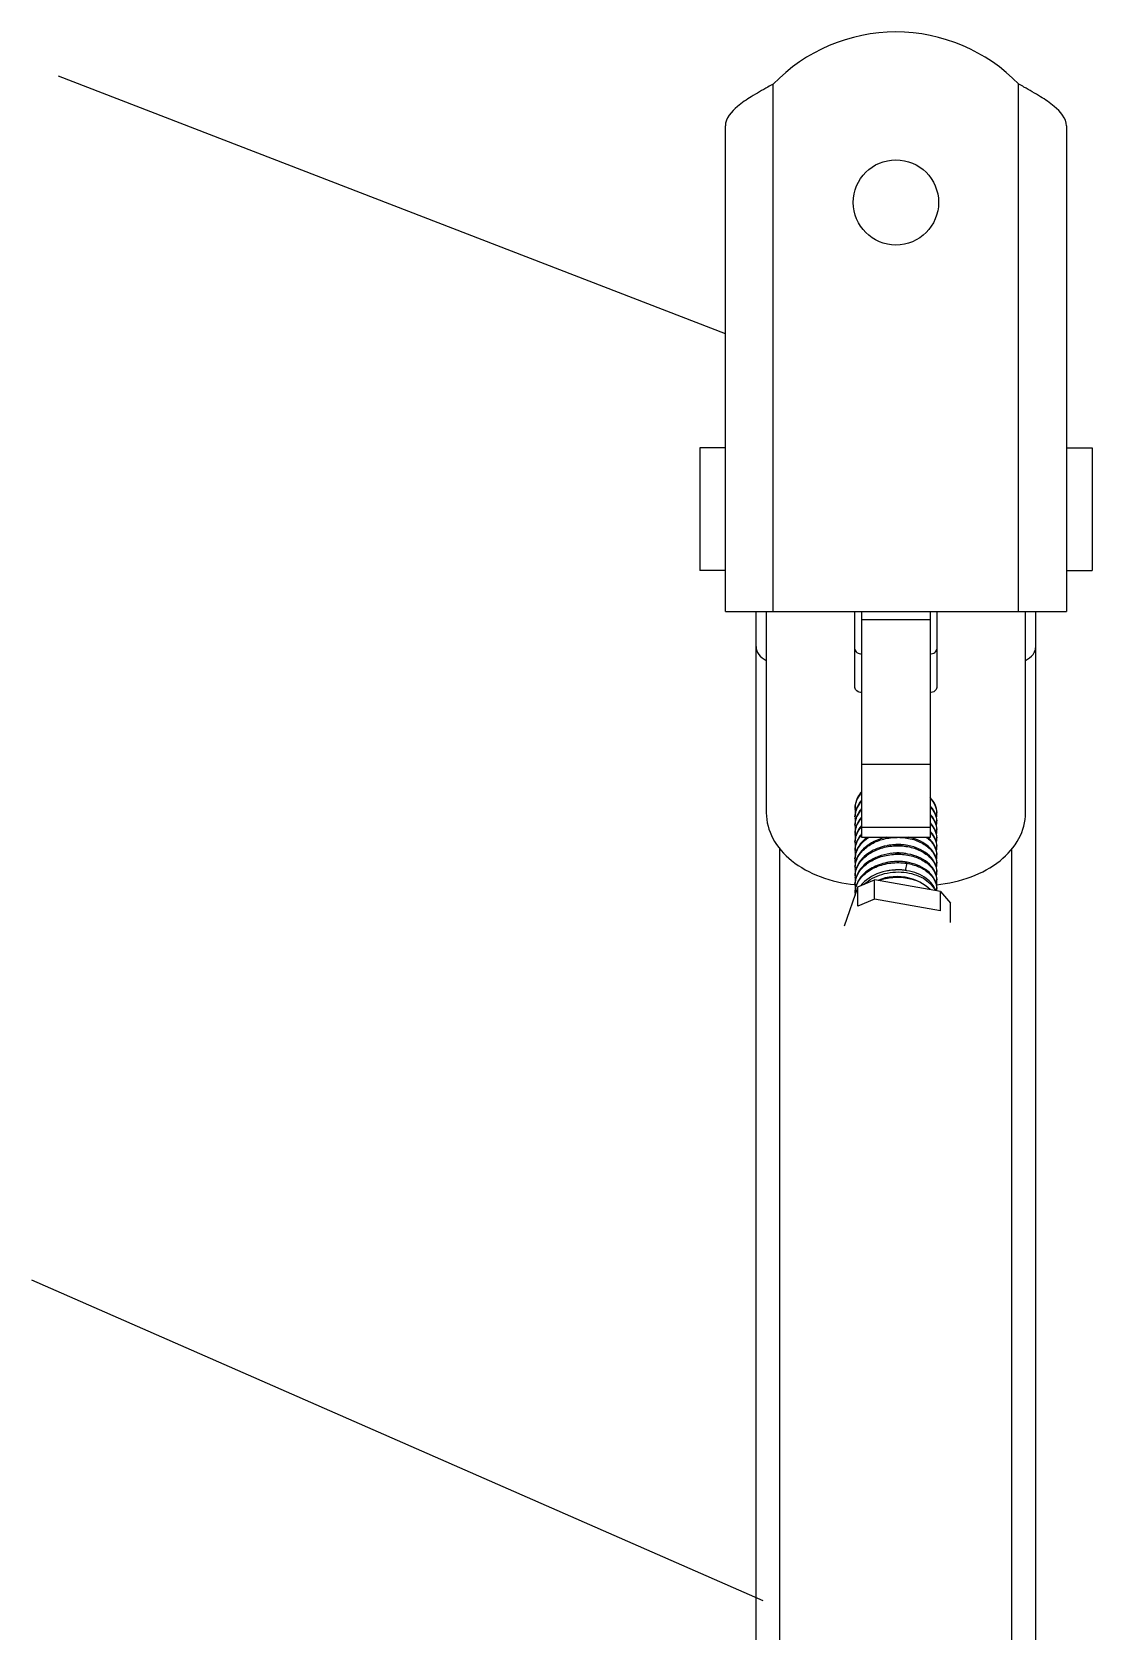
# Model space of a CAD drawing. Extents: x 1031190 to 1725648, y 733081 to 1571294.
# Drawn here: x 1131941 to 1133324, y 1230343 to 1232429 of the extents above; entities that cross this region are included whole.
import ezdxf

# ---------------------------------------------------------------- set-up
doc = ezdxf.new("R2010")
doc.units = 0
doc.header["$LTSCALE"] = 1000
doc.header["$MEASUREMENT"] = 0
doc.styles.get("Standard").update_dxf_attribs({"font": 'gbenor.shx', "bigfont": 'gbcbig.shx'})
doc.dimstyles.get("Standard").update_dxf_attribs({"dimtxt": 0.18, "dimasz": 0.18, "dimexe": 0.18, "dimexo": 0.0625, "dimgap": 0.09, "dimtad": 0, "dimtih": 1, "dimtoh": 1, "dimdec": 4, "dimzin": 0, "dimdsep": 46, "dimtxsty": 'Standard', "dimcen": 0.09, "dimadec": 0, "dimazin": 0, "dimtfac": 1, "dimtdec": 4, "dimtofl": 0, "dimtmove": 0, "dimatfit": 3, "dimfxl": 0, "dimtolj": 1, "dimtzin": 0, "dimarcsym": 0})

msp = doc.modelspace()

# ---------------------------------------------------------------- linework, layer by layer
at = {"linetype": 'Continuous'}
for p, q in [((1132908.1, 1231673), (1132908.1, 1232361.2)), ((1133228.4, 1231673), (1133228.4, 1232361.2)), ((1132845.8, 1231673), (1132845.8, 1232306.8)), ((1133290.7, 1232306.8), (1133290.7, 1231673)), ((1132845.8, 1231886.6), (1132812.5, 1231886.6)), ((1133290.7, 1231886.6), (1133324.1, 1231886.6)), ((1132845.8, 1231726.4), (1132812.5, 1231726.4)), ((1133290.7, 1231726.4), (1133324.1, 1231726.4)), ((1132845.8, 1231673), (1133290.7, 1231673)), ((1132885.9, 1228876.4), (1132885.9, 1231673)), ((1132899.2, 1231673), (1132899.2, 1231410.1)), ((1133014.9, 1231573.7), (1133014.9, 1231673)), ((1133023.8, 1231378.2), (1133023.8, 1231673)), ((1133112.8, 1231662.2), (1133023.8, 1231662.2)), ((1133112.8, 1231673), (1133112.8, 1231378.2)), ((1133121.6, 1231673), (1133121.6, 1231573.7)), ((1133237.3, 1231410.1), (1133237.3, 1231673)), ((1133250.7, 1228876.4), (1133250.7, 1231673)), ((1133112.8, 1231473.5), (1133023.8, 1231473.5)), ((1133112.8, 1231391.3), (1133023.8, 1231391.3)), ((1133112.8, 1231378.2), (1133023.8, 1231378.2)), ((1132917, 1229007.9), (1132917, 1231363.5)), ((1133219.5, 1229007.9), (1133219.5, 1231363.5)), ((1133082.6, 1231344.4), (1133080.3, 1231335.2)), ((1133018.7, 1231313.5), (1133000.9, 1231262.5)), ((1133018.7, 1231313.5), (1133040.3, 1231322.7)), ((1133018.7, 1231288.3), (1133018.7, 1231313.5)), ((1133040.3, 1231297.5), (1133040.3, 1231322.7)), ((1133126.6, 1231307.6), (1133040.3, 1231322.7)), ((1133126.6, 1231282.4), (1133126.6, 1231307.6)), ((1133126.6, 1231307.6), (1133139.6, 1231292.4)), ((1133040.3, 1231297.5), (1133018.7, 1231288.3)), ((1133126.6, 1231282.4), (1133040.3, 1231297.5)), ((1133139.6, 1231267.2), (1133139.6, 1231292.4))]:
    msp.add_line(p, q, dxfattribs=at)
for p, q in [((1132812.5, 1231886.6), (1132812.5, 1231726.4)), ((1133324.1, 1231886.6), (1133324.1, 1231726.4))]:
    msp.add_line(p, q)
msp.add_circle((1133068.3, 1232206.9), 55.6, dxfattribs=at)
for centre, radius, start, end in [((1133068.3, 1232206.9), 222.4, 43.9455, 136.0545), ((1133074.4, 1232048.5), 354.2, 117.9978, 119.2622), ((1133062.2, 1232048.5), 354.2, 60.7378, 62.0022), ((1133054.6, 1231410.8), 41.2, 138.472, 140.2955), ((1133054.9, 1231409.1), 41.7, 138.4075, 138.7304), ((1133044.2, 1231414.9), 29.3, 174.7523, 177.3019), ((1133044.1, 1231414.9), 29.2, 177.3027, 179.992), ((1133044.4, 1231414.9), 29.5, 180.0173, 189.9275), ((1133046, 1231415.9), 31.1, 161.5412, 164.0381), ((1133046, 1231404.9), 31.1, 161.5413, 164.0389), ((1133046.5, 1231414.3), 31.7, 159.3246, 161.5397), ((1133046.5, 1231403.3), 31.7, 159.3256, 161.5398), ((1133086.8, 1231393.7), 36.6, 41.1985, 44.5335), ((1133097.3, 1231409.4), 24.3, 359.9892, 3.2265), ((1133044.1, 1231403.9), 29.2, 177.305, 180.0025), ((1133044.4, 1231403.9), 29.5, 180.0276, 189.8759), ((1133044.1, 1231392.9), 29.2, 177.3161, 179.989), ((1133044.4, 1231392.9), 29.5, 180.0138, 189.8367), ((1133046, 1231393.9), 31.1, 161.5413, 164.0385), ((1133046, 1231382.9), 31.1, 161.5412, 164.0376), ((1133046.5, 1231392.3), 31.7, 159.3258, 161.5398), ((1133046.5, 1231381.3), 31.7, 159.3249, 161.5397), ((1133054.3, 1231367), 40.8, 138.3967, 141.6133), ((1133054.6, 1231365.3), 41.3, 138.4376, 140.031), ((1133086.8, 1231382.7), 36.6, 41.2062, 44.5129), ((1133086.8, 1231371.7), 36.6, 41.1907, 44.5341), ((1133097.1, 1231409.4), 24.6, 348.9554, 359.9474), ((1133097.1, 1231398.4), 24.5, 349.0023, 359.951), ((1133097.3, 1231398.4), 24.3, 359.9925, 3.2106), ((1133044.2, 1231381.8), 29.3, 174.7419, 177.3015), ((1133044.1, 1231381.8), 29.2, 177.3022, 179.995), ((1133044.4, 1231381.9), 29.5, 180.0203, 189.9184), ((1133044.1, 1231370.8), 29.2, 177.308, 179.9989), ((1133044.4, 1231370.8), 29.5, 180.024, 189.859), ((1133046, 1231371.8), 31.1, 161.5413, 164.0388), ((1133046, 1231360.8), 31.1, 161.5413, 164.0384), ((1133046.5, 1231370.3), 31.7, 159.3257, 161.5398), ((1133046.5, 1231359.3), 31.7, 159.3253, 161.5398), ((1133054.1, 1231354.7), 40.6, 138.4163, 142.3647), ((1133083.7, 1231346.5), 41.1, 47.6925, 50.7716), ((1133086, 1231349), 37.7, 41.248, 47.7355), ((1133086.8, 1231360.7), 36.6, 41.2049, 44.5298), ((1133097.1, 1231387.4), 24.6, 348.9469, 359.9595), ((1133097.1, 1231376.4), 24.5, 348.9984, 359.9503), ((1133097.3, 1231387.3), 24.3, 0.0017, 3.215), ((1133097.3, 1231376.3), 24.3, 359.9919, 3.2231), ((1133044.2, 1231359.8), 29.3, 174.7482, 177.3114), ((1133044.1, 1231359.8), 29.2, 177.3122, 179.992), ((1133044.4, 1231359.8), 29.5, 180.0173, 189.9253), ((1133044.1, 1231348.8), 29.2, 177.3041, 179.9996), ((1133044.3, 1231348.8), 29.5, 180.0245, 189.605), ((1133046, 1231349.8), 31.1, 161.5413, 164.0388), ((1133045.9, 1231338.8), 31.1, 161.881, 164.0359), ((1133046.5, 1231348.3), 31.7, 159.3251, 161.5397), ((1133046.1, 1231338.8), 31.3, 161.544, 161.883), ((1133046.5, 1231337.3), 31.7, 159.3259, 161.5398), ((1133070.7, 1231294.7), 63.2, 97.4815, 97.789), ((1133071.2, 1231309.8), 59.1, 78.9677, 81.0182), ((1133071.1, 1231298.5), 59.4, 80.0433, 80.9667), ((1133097.1, 1231365.3), 24.5, 348.9949, 359.9563), ((1133097.1, 1231354.3), 24.6, 348.938, 359.9563), ((1133097.3, 1231365.3), 24.3, 359.9979, 3.2133), ((1133097.3, 1231354.3), 24.3, 359.9985, 3.2205), ((1133044.1, 1231337.8), 29.2, 177.3143, 179.9937), ((1133044.4, 1231337.8), 29.5, 180.0186, 189.8496), ((1133044.2, 1231326.8), 29.3, 174.7549, 177.3062), ((1133044.1, 1231326.8), 29.2, 177.307, 179.992), ((1133046, 1231327.8), 31.1, 161.5413, 164.0381), ((1133046.5, 1231326.2), 31.7, 159.3246, 161.5398), ((1133071.2, 1231276.8), 59.1, 79.4958, 81.0948), ((1133071.1, 1231264), 71.7, 80.7386, 82.5614), ((1133071.3, 1231277.3), 58.5, 78.82, 79.4945), ((1133097.1, 1231343.3), 24.5, 349.0046, 359.951), ((1133097.1, 1231332.3), 24.5, 348.9821, 359.9616), ((1133097.3, 1231343.3), 24.3, 359.9925, 3.2199), ((1133097.3, 1231332.3), 24.3, 0.0034, 3.2144), ((1133044.4, 1231326.8), 29.5, 180.0173, 189.9289), ((1133044.1, 1231315.8), 29.2, 177.3051, 180.0027), ((1133044.4, 1231315.8), 29.5, 180.0278, 189.8922), ((1133044.3, 1231304.7), 29.4, 174.7806, 177.1426), ((1133044.3, 1231304.7), 29.4, 177.1433, 179.9919), ((1133046, 1231316.8), 31.1, 161.5413, 164.0389), ((1133045.9, 1231305.8), 31.1, 161.541, 164.1702), ((1133046.5, 1231315.2), 31.7, 159.3254, 161.5398), ((1133046.6, 1231304.1), 31.8, 159.2606, 161.5798), ((1133097.1, 1231321.3), 24.6, 348.9355, 359.9502), ((1133097.3, 1231321.3), 24.3, 359.9923, 3.2257), ((1133097.3, 1231310.3), 24.3, 355.7888, 3.2155), ((1133044.3, 1231304.7), 29.4, 179.9935, 183.4685)]:
    msp.add_arc(centre, radius, start, end, dxfattribs=at)
for points, knots in [([(1132901.3, 1232357.5), (1132894, 1232353.4), (1132880.2, 1232345.5), (1132859.5, 1232331.7), (1132845.8, 1232316.8), (1132845.8, 1232306.8)], [0, 0, 0, 0, 0.326101, 0.611119, 1, 1, 1, 1]), ([(1133290.7, 1232306.8), (1133290.7, 1232316.8), (1133277, 1232331.7), (1133256.3, 1232345.5), (1133242.6, 1232353.4), (1133235.3, 1232357.5)], [0, 0, 0, 0, 0.388881, 0.673899, 1, 1, 1, 1]), ([(1132885.9, 1231627.2), (1132885.9, 1231623.6), (1132888.8, 1231615.8), (1132895.4, 1231611), (1132899.1, 1231609.2)], [0, 0, 0, 0, 0.461863, 1, 1, 1, 1]), ([(1133014.9, 1231624), (1133014.9, 1231622.3), (1133017.5, 1231618.6), (1133021.6, 1231617.8), (1133023.8, 1231617.8)], [0, 0, 0, 0, 0.440239, 1, 1, 1, 1]), ([(1133112.8, 1231617.8), (1133114.9, 1231617.8), (1133119, 1231618.6), (1133121.6, 1231622.3), (1133121.6, 1231624)], [0, 0, 0, 0, 0.559761, 1, 1, 1, 1]), ([(1133237.4, 1231609.2), (1133241.1, 1231611), (1133247.7, 1231615.8), (1133250.7, 1231623.6), (1133250.7, 1231627.2)], [0, 0, 0, 0, 0.538137, 1, 1, 1, 1]), ([(1133023.8, 1231567.4), (1133021.6, 1231567.4), (1133017.5, 1231568.3), (1133014.9, 1231572), (1133014.9, 1231573.7)], [0, 0, 0, 0, 0.559761, 1, 1, 1, 1]), ([(1133121.6, 1231573.7), (1133121.6, 1231572), (1133119, 1231568.3), (1133114.9, 1231567.4), (1133112.8, 1231567.4)], [0, 0, 0, 0, 0.440239, 1, 1, 1, 1]), ([(1133022.9, 1231437.1), (1133022.2, 1231436.2), (1133019.5, 1231432.8), (1133017.5, 1231428.8), (1133016.4, 1231425.7)], [0, 0, 0, 0, 0.25881, 1, 1, 1, 1]), ([(1133016.9, 1231425.5), (1133017.2, 1231426.5), (1133019, 1231430.5), (1133021.4, 1231434.1), (1133023.6, 1231436.6)], [0, 0, 0, 0, 0.242679, 1, 1, 1, 1]), ([(1133023.7, 1231427.1), (1133022.9, 1231426.1), (1133019.9, 1231422.4), (1133017.6, 1231418.1), (1133016.4, 1231414.7)], [0, 0, 0, 0, 0.25985, 1, 1, 1, 1]), ([(1133023.7, 1231416.1), (1133022.9, 1231415.2), (1133019.9, 1231411.4), (1133017.6, 1231407.1), (1133016.4, 1231403.7)], [0, 0, 0, 0, 0.25988, 1, 1, 1, 1]), ([(1133016.9, 1231414.5), (1133017.2, 1231415.5), (1133019, 1231419.5), (1133021.5, 1231423.2), (1133023.7, 1231425.7)], [0, 0, 0, 0, 0.242549, 1, 1, 1, 1]), ([(1133016.9, 1231403.5), (1133017.2, 1231404.5), (1133019, 1231408.5), (1133021.5, 1231412.2), (1133023.7, 1231414.7)], [0, 0, 0, 0, 0.242552, 1, 1, 1, 1]), ([(1133121.6, 1231410.7), (1133121.6, 1231414.3), (1133120, 1231421.7), (1133115.6, 1231427.7), (1133112.9, 1231430.4)], [0, 0, 0, 0, 0.479607, 1, 1, 1, 1]), ([(1133112.9, 1231429.1), (1133115.4, 1231426.5), (1133119.6, 1231420.9), (1133121.4, 1231414), (1133121.6, 1231410.7)], [0, 0, 0, 0, 0.520009, 1, 1, 1, 1]), ([(1133112.9, 1231418.1), (1133115.4, 1231415.5), (1133119.6, 1231409.9), (1133121.4, 1231403), (1133121.6, 1231399.7)], [0, 0, 0, 0, 0.519993, 1, 1, 1, 1]), ([(1133121.6, 1231399.7), (1133121.6, 1231402.9), (1133120.3, 1231409.6), (1133116.6, 1231415.3), (1133114.3, 1231417.9)], [0, 0, 0, 0, 0.482588, 1, 1, 1, 1]), ([(1132899.2, 1231410.1), (1132899.2, 1231398.7), (1132905.9, 1231374.4), (1132932.1, 1231345.1), (1132970, 1231324.6), (1132999.5, 1231318.1), (1133014.9, 1231316.6)], [0, 0, 0, 0, 0.212085, 0.446759, 0.711828, 1, 1, 1, 1]), ([(1133023.7, 1231405.1), (1133022.9, 1231404.1), (1133019.9, 1231400.4), (1133017.6, 1231396.1), (1133016.4, 1231392.7)], [0, 0, 0, 0, 0.259876, 1, 1, 1, 1]), ([(1133022.3, 1231392.3), (1133021.6, 1231391.5), (1133019.2, 1231388.2), (1133017.4, 1231384.5), (1133016.4, 1231381.7)], [0, 0, 0, 0, 0.258068, 1, 1, 1, 1]), ([(1133016.9, 1231392.5), (1133017.2, 1231393.5), (1133019, 1231397.5), (1133021.5, 1231401.2), (1133023.8, 1231403.7)], [0, 0, 0, 0, 0.242544, 1, 1, 1, 1]), ([(1133016.9, 1231381.5), (1133017.2, 1231382.4), (1133018.8, 1231386.1), (1133021, 1231389.5), (1133023, 1231391.8)], [0, 0, 0, 0, 0.243219, 1, 1, 1, 1]), ([(1133112.9, 1231407.1), (1133115.4, 1231404.5), (1133119.6, 1231398.9), (1133121.4, 1231392), (1133121.6, 1231388.7)], [0, 0, 0, 0, 0.52002, 1, 1, 1, 1]), ([(1133112.9, 1231396), (1133115.4, 1231393.5), (1133119.6, 1231387.8), (1133121.4, 1231381), (1133121.6, 1231377.7)], [0, 0, 0, 0, 0.520002, 1, 1, 1, 1]), ([(1133121.6, 1231388.7), (1133121.6, 1231391.9), (1133120.3, 1231398.6), (1133116.6, 1231404.3), (1133114.3, 1231406.9)], [0, 0, 0, 0, 0.482583, 1, 1, 1, 1]), ([(1133121.6, 1231377.7), (1133121.6, 1231380.9), (1133120.3, 1231387.6), (1133116.6, 1231393.3), (1133114.3, 1231395.9)], [0, 0, 0, 0, 0.482587, 1, 1, 1, 1]), ([(1133121.1, 1231316.5), (1133136.6, 1231318), (1133166.2, 1231324.4), (1133204.2, 1231344.9), (1133230.6, 1231374.3), (1133237.3, 1231398.7), (1133237.3, 1231410.1)], [0, 0, 0, 0, 0.288185, 0.553327, 0.788006, 1, 1, 1, 1]), ([(1133023.7, 1231383.1), (1133022.9, 1231382.1), (1133019.9, 1231378.4), (1133017.6, 1231374.1), (1133016.4, 1231370.7)], [0, 0, 0, 0, 0.259878, 1, 1, 1, 1]), ([(1133056.6, 1231378.4), (1133051.8, 1231377.5), (1133042.8, 1231374.8), (1133030.9, 1231368.2), (1133021.6, 1231359.5), (1133017.7, 1231352.3), (1133016.4, 1231348.7)], [0, 0, 0, 0, 0.276521, 0.537648, 0.778453, 1, 1, 1, 1]), ([(1133030.6, 1231378.3), (1133027.3, 1231375.8), (1133021.5, 1231370.3), (1133017.6, 1231363.3), (1133016.4, 1231359.7)], [0, 0, 0, 0, 0.520421, 1, 1, 1, 1]), ([(1133114.3, 1231351.8), (1133108.5, 1231358.5), (1133095.3, 1231365.7), (1133076.3, 1231369), (1133060.6, 1231368.6), (1133045.6, 1231364.9), (1133032.4, 1231358.4), (1133022.1, 1231349.2), (1133017.7, 1231341.6), (1133016.4, 1231337.7)], [0, 0, 0, 0, 0.235001, 0.369196, 0.507414, 0.643709, 0.772807, 0.891505, 1, 1, 1, 1]), ([(1133016.9, 1231370.5), (1133017.2, 1231371.3), (1133018.5, 1231374.5), (1133020.4, 1231377.4), (1133022, 1231379.5)], [0, 0, 0, 0, 0.244171, 1, 1, 1, 1]), ([(1133016.9, 1231359.5), (1133018.3, 1231363.2), (1133022.7, 1231370.4), (1133029, 1231375.9), (1133032.6, 1231378.3)], [0, 0, 0, 0, 0.478395, 1, 1, 1, 1]), ([(1133016.9, 1231348.4), (1133018.5, 1231352.8), (1133024.1, 1231361.3), (1133036.7, 1231370.8), (1133052.5, 1231376.8), (1133064.1, 1231378.3), (1133070, 1231378.3)], [0, 0, 0, 0, 0.218898, 0.461373, 0.725247, 1, 1, 1, 1]), ([(1133080.4, 1231368.2), (1133078.5, 1231368.5), (1133070.8, 1231369.3), (1133062.9, 1231368.7), (1133057.2, 1231367.5)], [0, 0, 0, 0, 0.247797, 1, 1, 1, 1]), ([(1133073.2, 1231378.3), (1133079.4, 1231378.1), (1133091.3, 1231376.2), (1133106.9, 1231369.1), (1133118.1, 1231358.4), (1133121.4, 1231349.1), (1133121.6, 1231344.7)], [0, 0, 0, 0, 0.291873, 0.559175, 0.79302, 1, 1, 1, 1]), ([(1133114.3, 1231362.8), (1133112.7, 1231364.8), (1133104.3, 1231372.4), (1133093.3, 1231376.7), (1133084.8, 1231378.4)], [0, 0, 0, 0, 0.228177, 1, 1, 1, 1]), ([(1133107.9, 1231378.3), (1133111.7, 1231375.5), (1133118.3, 1231368.9), (1133121.4, 1231359.9), (1133121.6, 1231355.7)], [0, 0, 0, 0, 0.52908, 1, 1, 1, 1]), ([(1133112.9, 1231385), (1133115.4, 1231382.5), (1133119.6, 1231376.8), (1133121.4, 1231370), (1133121.6, 1231366.7)], [0, 0, 0, 0, 0.520001, 1, 1, 1, 1]), ([(1133121.6, 1231366.7), (1133121.6, 1231369.9), (1133120.3, 1231376.6), (1133116.6, 1231382.3), (1133114.3, 1231384.8)], [0, 0, 0, 0, 0.482586, 1, 1, 1, 1]), ([(1133121.6, 1231355.7), (1133121.6, 1231358.9), (1133120.3, 1231365.6), (1133116.6, 1231371.3), (1133114.3, 1231373.8)], [0, 0, 0, 0, 0.482585, 1, 1, 1, 1]), ([(1133114.3, 1231340.8), (1133108.5, 1231347.5), (1133095.3, 1231354.7), (1133076.3, 1231358), (1133060.6, 1231357.6), (1133045.6, 1231353.9), (1133032.4, 1231347.3), (1133022.1, 1231338.2), (1133017.7, 1231330.6), (1133016.4, 1231326.6)], [0, 0, 0, 0, 0.234995, 0.369193, 0.507415, 0.643708, 0.772808, 0.891506, 1, 1, 1, 1]), ([(1133016.9, 1231337.4), (1133018.6, 1231342.1), (1133024.8, 1231351.2), (1133038.6, 1231360.8), (1133055.8, 1231366.6), (1133074.4, 1231368), (1133092.2, 1231364.9), (1133107.4, 1231357.7), (1133118.2, 1231347.1), (1133121.4, 1231338), (1133121.6, 1231333.7)], [0, 0, 0, 0, 0.114222, 0.241564, 0.380183, 0.523375, 0.662466, 0.789658, 0.901085, 1, 1, 1, 1]), ([(1133016.9, 1231326.4), (1133018.6, 1231331.1), (1133024.8, 1231340.2), (1133038.6, 1231349.8), (1133055.8, 1231355.6), (1133074.4, 1231357), (1133092.2, 1231353.9), (1133107.4, 1231346.7), (1133118.2, 1231336.1), (1133121.4, 1231327), (1133121.6, 1231322.7)], [0, 0, 0, 0, 0.11422, 0.241557, 0.38018, 0.523371, 0.662464, 0.789655, 0.901082, 1, 1, 1, 1]), ([(1133080.5, 1231357.2), (1133079, 1231357.4), (1133073, 1231358.1), (1133067, 1231358), (1133062.5, 1231357.4)], [0, 0, 0, 0, 0.247252, 1, 1, 1, 1]), ([(1133121.6, 1231344.7), (1133121.6, 1231347.9), (1133120.3, 1231354.6), (1133116.6, 1231360.2), (1133114.3, 1231362.8)], [0, 0, 0, 0, 0.482588, 1, 1, 1, 1]), ([(1133121.6, 1231333.7), (1133121.6, 1231336.9), (1133120.3, 1231343.6), (1133116.6, 1231349.2), (1133114.3, 1231351.8)], [0, 0, 0, 0, 0.482586, 1, 1, 1, 1]), ([(1133082.9, 1231345.7), (1133075.9, 1231346.9), (1133061.7, 1231347.1), (1133041.6, 1231341.8), (1133025.3, 1231331.4), (1133018.2, 1231321), (1133016.4, 1231315.6)], [0, 0, 0, 0, 0.271171, 0.538307, 0.783282, 1, 1, 1, 1]), ([(1133016.9, 1231315.4), (1133018.8, 1231320.6), (1133026, 1231330.6), (1133042.2, 1231340.7), (1133061.8, 1231345.7), (1133075.8, 1231345.5), (1133082.6, 1231344.4)], [0, 0, 0, 0, 0.217951, 0.46337, 0.729831, 1, 1, 1, 1]), ([(1133080.4, 1231335.1), (1133069.3, 1231336.5), (1133047.6, 1231334.7), (1133028.3, 1231323), (1133022.1, 1231315.1)], [0, 0, 0, 0, 0.526254, 1, 1, 1, 1]), ([(1133026.8, 1231317.1), (1133033.3, 1231323.2), (1133046, 1231329.7), (1133064.1, 1231333.2), (1133078.4, 1231333.2), (1133092, 1231330.5), (1133107.1, 1231324.2), (1133116.3, 1231315.6), (1133119.4, 1231308.9)], [0, 0, 0, 0, 0.255096, 0.39268, 0.530602, 0.663916, 0.788307, 1, 1, 1, 1]), ([(1133097.6, 1231320.5), (1133093.8, 1231322.6), (1133076.8, 1231328.8), (1133057.1, 1231327.4), (1133044.5, 1231322.1)], [0, 0, 0, 0, 0.239303, 1, 1, 1, 1]), ([(1133083.8, 1231345.5), (1133081.5, 1231346), (1133072.4, 1231347.5), (1133062.9, 1231346.8), (1133056.1, 1231345.2)], [0, 0, 0, 0, 0.246468, 1, 1, 1, 1]), ([(1133080.3, 1231335.2), (1133078.4, 1231335.5), (1133070.4, 1231336.3), (1133062.3, 1231335.6), (1133056.5, 1231334.3)], [0, 0, 0, 0, 0.247915, 1, 1, 1, 1]), ([(1133082.6, 1231344.4), (1133087.8, 1231343.5), (1133097.7, 1231340.8), (1133110.2, 1231333.4), (1133118.9, 1231323.5), (1133121.4, 1231315.5), (1133121.6, 1231311.6)], [0, 0, 0, 0, 0.290521, 0.554658, 0.788516, 1, 1, 1, 1]), ([(1133114.3, 1231318.8), (1133112.6, 1231320.8), (1133103.6, 1231328.9), (1133091.7, 1231333.2), (1133082.6, 1231334.7)], [0, 0, 0, 0, 0.227377, 1, 1, 1, 1]), ([(1133114.3, 1231329.8), (1133112.6, 1231331.8), (1133103.7, 1231339.9), (1133092, 1231344.2), (1133082.9, 1231345.7)], [0, 0, 0, 0, 0.22749, 1, 1, 1, 1]), ([(1133121.6, 1231322.7), (1133121.6, 1231325.9), (1133120.3, 1231332.5), (1133116.6, 1231338.2), (1133114.3, 1231340.8)], [0, 0, 0, 0, 0.482586, 1, 1, 1, 1]), ([(1133121.6, 1231311.6), (1133121.6, 1231314.8), (1133120.3, 1231321.5), (1133116.6, 1231327.2), (1133114.3, 1231329.8)], [0, 0, 0, 0, 0.482589, 1, 1, 1, 1]), ([(1133113, 1231310.1), (1133105.3, 1231318.1), (1133087.9, 1231325.5), (1133064.2, 1231326.4), (1133051.7, 1231323.9), (1133045.8, 1231321.8)], [0, 0, 0, 0, 0.470214, 0.736055, 1, 1, 1, 1]), ([(1133120.3, 1231308.8), (1133120, 1231309.7), (1133118.5, 1231313.3), (1133116.3, 1231316.6), (1133114.3, 1231318.8)], [0, 0, 0, 0, 0.241445, 1, 1, 1, 1])]:
    msp.add_open_spline(points, degree=3, knots=knots, dxfattribs=at)
for points in [[(1133016, 1231424.4), (1133015.3, 1231421.8), (1133014.9, 1231419), (1133014.9, 1231416.3)], [(1133016, 1231413.4), (1133015.3, 1231410.8), (1133014.9, 1231408), (1133014.9, 1231405.2)], [(1133014.9, 1231405.2), (1133015, 1231408), (1133015.6, 1231410.7), (1133016.4, 1231413.4)], [(1133015, 1231417.6), (1133015.2, 1231419.9), (1133015.7, 1231422.2), (1133016.4, 1231424.4)], [(1133016, 1231402.4), (1133015.3, 1231399.8), (1133014.9, 1231397), (1133014.9, 1231394.2)], [(1133014.9, 1231394.2), (1133015, 1231397), (1133015.6, 1231399.7), (1133016.4, 1231402.3)], [(1133016, 1231391.4), (1133015.3, 1231388.8), (1133014.9, 1231386), (1133014.9, 1231383.2)], [(1133015, 1231384.5), (1133015.2, 1231386.8), (1133015.7, 1231389.1), (1133016.4, 1231391.3)], [(1133016, 1231380.4), (1133015.3, 1231377.7), (1133014.9, 1231375), (1133014.9, 1231372.2)], [(1133014.9, 1231372.2), (1133015, 1231375), (1133015.6, 1231377.7), (1133016.4, 1231380.3)], [(1133016, 1231369.4), (1133015.3, 1231366.7), (1133014.9, 1231364), (1133014.9, 1231361.2)], [(1133015, 1231362.5), (1133015.2, 1231364.8), (1133015.7, 1231367.1), (1133016.4, 1231369.3)], [(1133016, 1231358.4), (1133015.3, 1231355.7), (1133014.9, 1231352.9), (1133014.9, 1231350.2)], [(1133014.9, 1231350.2), (1133015, 1231352.9), (1133015.6, 1231355.7), (1133016.4, 1231358.3)], [(1133016, 1231347.4), (1133015.3, 1231344.7), (1133014.9, 1231341.9), (1133014.9, 1231339.2)], [(1133014.9, 1231339.2), (1133015, 1231341.9), (1133015.6, 1231344.7), (1133016.4, 1231347.3)], [(1133016, 1231336.4), (1133015.3, 1231333.7), (1133014.9, 1231330.9), (1133014.9, 1231328.2)], [(1133015, 1231329.5), (1133015.2, 1231331.8), (1133015.7, 1231334.1), (1133016.4, 1231336.3)], [(1133016, 1231325.3), (1133015.3, 1231322.7), (1133014.9, 1231319.9), (1133014.9, 1231317.2)], [(1133014.9, 1231317.2), (1133015, 1231319.9), (1133015.6, 1231322.7), (1133016.4, 1231325.3)], [(1133016, 1231314.3), (1133015.3, 1231311.6), (1133014.9, 1231308.9), (1133014.9, 1231306.1)], [(1133015, 1231307.4), (1133015.2, 1231309.7), (1133015.7, 1231312), (1133016.4, 1231314.2)]]:
    msp.add_open_spline(points, degree=3, dxfattribs=at)

# ---------------------------------------------------------------- leaders
for points in [[(1132845.8, 1232035.2), (1131975.7, 1232371.5)], [(1132895, 1230382.1), (1131941.3, 1230800.2)]]:
    msp.add_leader(points, dimstyle='Standard', override={"dimgap": 20})

doc.saveas('drawing.dxf')
